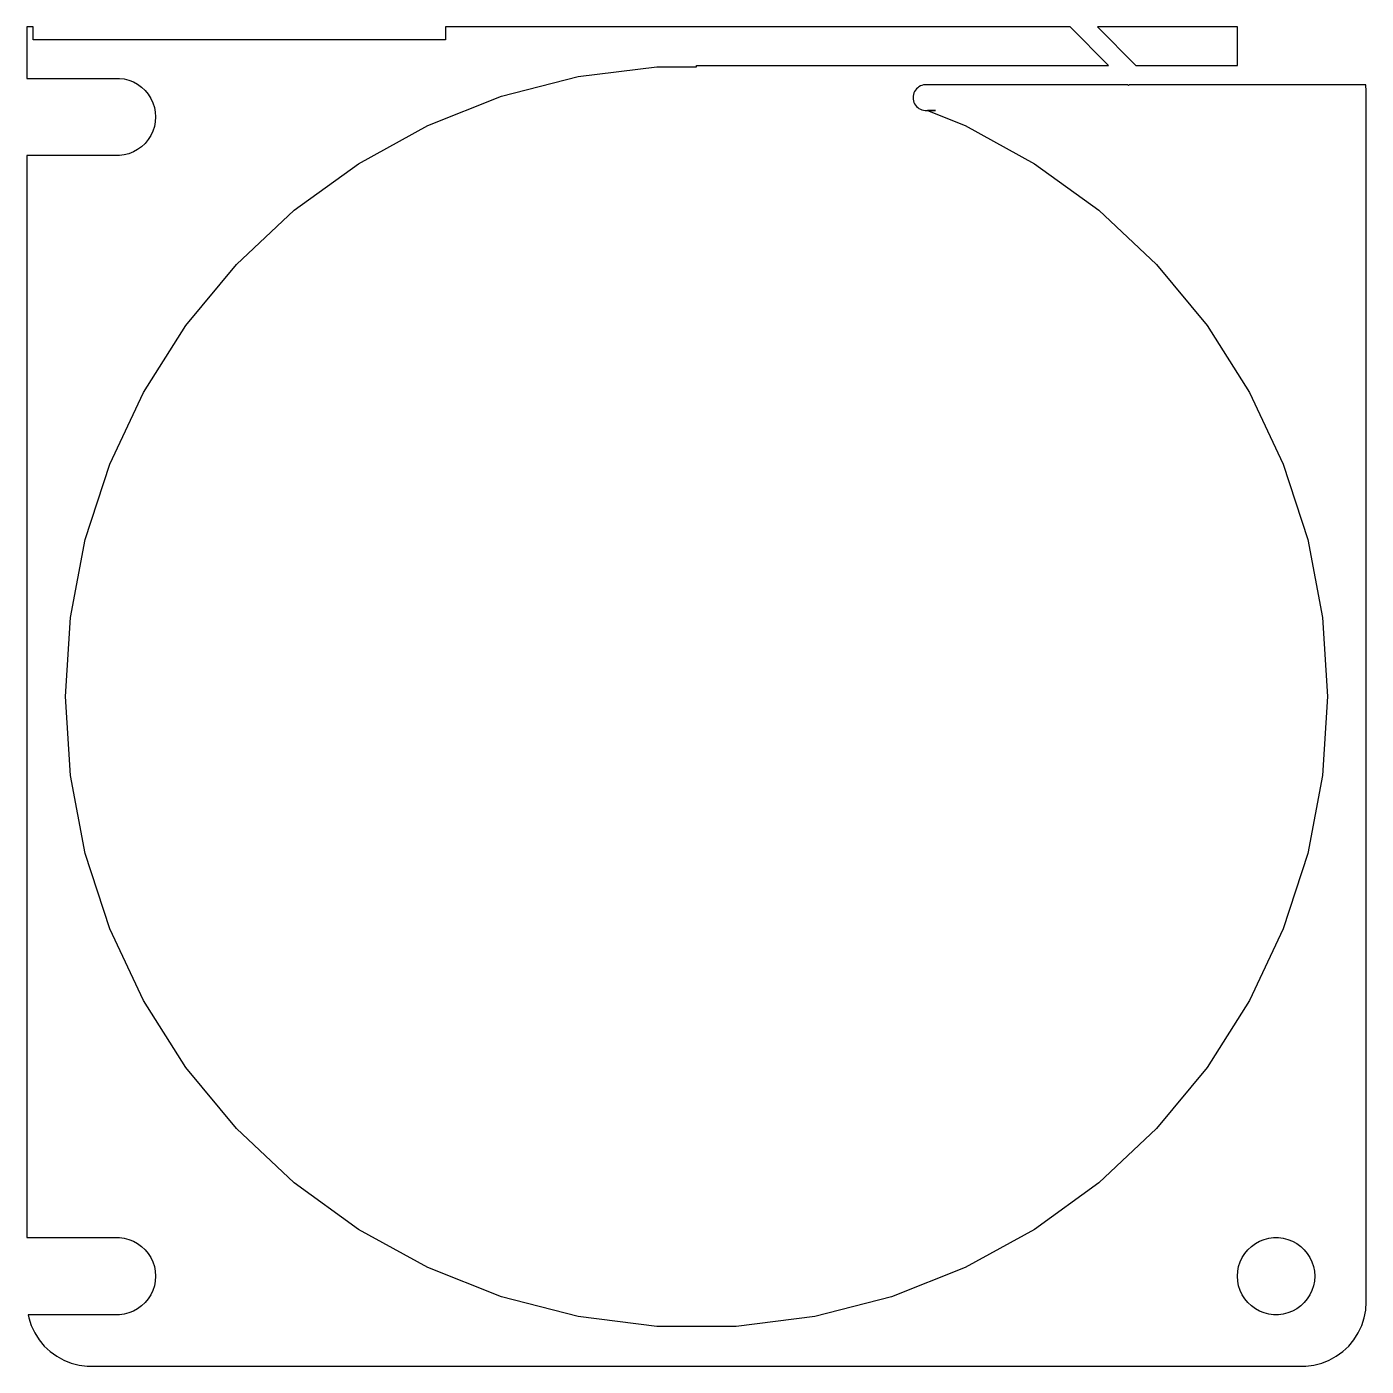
# Model space of a CAD drawing. Header units: metres. Extents: x -52 to 52, y 176 to 280.
import ezdxf

# ---------------------------------------------------------------- set-up
doc = ezdxf.new("R2010")
doc.units = ezdxf.units.M

msp = doc.modelspace()

# ---------------------------------------------------------------- linework, layer by layer
for p, q in [((-51.5, 280), (-52, 280)), ((-52, 280), (-52, 275.994)), ((-51.5, 279), (-51.5, 280)), ((29.0099, 279.99), (-19.5, 279.99)), ((-19.5, 279.99), (-19.5, 279)), ((32, 277), (29.0099, 279.99)), ((42, 279.99), (31.1312, 279.99)), ((31.1312, 279.99), (34.1213, 277)), ((42, 277), (42, 279.99)), ((-19.5, 279), (-51.5, 279)), ((-9.1817, 276.132), (-3.0767, 276.903)), ((-3.0767, 276.903), (0, 276.903)), ((0, 276.903), (0, 277)), ((0, 277), (32, 277)), ((34.1213, 277), (42, 277)), ((-52, 275.994), (-44.8116, 275.994)), ((-44.8116, 275.994), (-44.4379, 275.947)), ((-44.4379, 275.947), (-44.0729, 275.853)), ((-44.0729, 275.853), (-43.7227, 275.714)), ((-43.7227, 275.714), (-43.3925, 275.533)), ((-15.1418, 274.602), (-9.1817, 276.132)), ((-43.3925, 275.533), (-43.0877, 275.312)), ((-43.0877, 275.312), (-42.8131, 275.054)), ((-42.8131, 275.054), (-42.5729, 274.763)), ((-42.5729, 274.763), (-42.3711, 274.445)), ((-20.8632, 272.337), (-15.1418, 274.602)), ((16.8189, 274.625), (16.811, 274.5)), ((16.8424, 274.749), (16.8189, 274.625)), ((16.8812, 274.868), (16.8424, 274.749)), ((16.9347, 274.982), (16.8812, 274.868)), ((17.002, 275.088), (16.9347, 274.982)), ((17.082, 275.185), (17.002, 275.088)), ((17.1736, 275.271), (17.082, 275.185)), ((17.2752, 275.344), (17.1736, 275.271)), ((17.3852, 275.405), (17.2752, 275.344)), ((17.502, 275.451), (17.3852, 275.405)), ((17.6236, 275.482), (17.502, 275.451)), ((17.7482, 275.498), (17.6236, 275.482)), ((18.561, 275.498), (17.7482, 275.498)), ((33.5, 275.5), (18.561, 275.5)), ((18.561, 275.5), (18.561, 275.498)), ((33.5533, 275.447), (33.5, 275.5)), ((33.6066, 275.5), (33.5533, 275.447)), ((51.9685, 275.5), (33.6066, 275.5)), ((52, 275), (51.9685, 275.5)), ((52, 181), (52, 275)), ((-42.3711, 274.445), (-42.2107, 274.104)), ((-42.2107, 274.104), (-42.0942, 273.746)), ((-42.0942, 273.746), (-42.0237, 273.376)), ((16.811, 274.5), (16.8189, 274.375)), ((16.8189, 274.375), (16.8424, 274.251)), ((16.8424, 274.251), (16.8812, 274.132)), ((16.8812, 274.132), (16.9347, 274.018)), ((16.9347, 274.018), (17.002, 273.912)), ((17.002, 273.912), (17.082, 273.815)), ((17.082, 273.815), (17.1736, 273.729)), ((17.1736, 273.729), (17.2752, 273.656)), ((17.2752, 273.656), (17.3852, 273.595)), ((17.3852, 273.595), (17.502, 273.549)), ((17.502, 273.549), (17.6236, 273.518)), ((-42.0237, 272.624), (-42.0942, 272.254)), ((-42.0237, 273.376), (-42, 273)), ((-42, 273), (-42.0237, 272.624)), ((17.6236, 273.518), (17.7482, 273.502)), ((17.7482, 273.502), (18.561, 273.502)), ((18.561, 273.5), (17.9246, 273.5)), ((17.9246, 273.5), (20.8632, 272.337)), ((18.561, 273.502), (18.561, 273.5)), ((-42.3711, 271.555), (-42.5729, 271.237)), ((-42.2107, 271.896), (-42.3711, 271.555)), ((-42.0942, 272.254), (-42.2107, 271.896)), ((-26.2555, 269.372), (-20.8632, 272.337)), ((20.8632, 272.337), (26.2555, 269.372)), ((-43.3925, 270.467), (-43.7227, 270.286)), ((-43.0877, 270.688), (-43.3925, 270.467)), ((-42.8131, 270.946), (-43.0877, 270.688)), ((-42.5729, 271.237), (-42.8131, 270.946)), ((-44.8116, 270.006), (-52, 270.006)), ((-52, 270.006), (-52, 185.994)), ((-44.4379, 270.053), (-44.8116, 270.006)), ((-44.0729, 270.147), (-44.4379, 270.053)), ((-43.7227, 270.286), (-44.0729, 270.147)), ((-31.2338, 265.755), (-26.2555, 269.372)), ((26.2555, 269.372), (31.2338, 265.755)), ((-35.7195, 261.543), (-31.2338, 265.755)), ((31.2338, 265.755), (35.7195, 261.543)), ((-39.6418, 256.801), (-35.7195, 261.543)), ((35.7195, 261.543), (39.6418, 256.801)), ((-42.939, 251.606), (-39.6418, 256.801)), ((39.6418, 256.801), (42.939, 251.606)), ((-45.559, 246.038), (-42.939, 251.606)), ((42.939, 251.606), (45.559, 246.038)), ((-47.4606, 240.186), (-45.559, 246.038)), ((45.559, 246.038), (47.4606, 240.186)), ((-48.6136, 234.141), (-47.4606, 240.186)), ((47.4606, 240.186), (48.6136, 234.141)), ((-49, 228), (-48.6136, 234.141)), ((48.6136, 234.141), (49, 228)), ((-48.6136, 221.859), (-49, 228)), ((49, 228), (48.6136, 221.859)), ((-47.4606, 215.814), (-48.6136, 221.859)), ((48.6136, 221.859), (47.4606, 215.814)), ((-45.559, 209.962), (-47.4606, 215.814)), ((47.4606, 215.814), (45.559, 209.962)), ((-42.939, 204.394), (-45.559, 209.962)), ((45.559, 209.962), (42.939, 204.394)), ((-39.6418, 199.199), (-42.939, 204.394)), ((42.939, 204.394), (39.6418, 199.199)), ((-35.7195, 194.457), (-39.6418, 199.199)), ((39.6418, 199.199), (35.7195, 194.457)), ((-31.2338, 190.245), (-35.7195, 194.457)), ((35.7195, 194.457), (31.2338, 190.245)), ((-26.2555, 186.628), (-31.2338, 190.245)), ((31.2338, 190.245), (26.2555, 186.628)), ((-20.8632, 183.663), (-26.2555, 186.628)), ((26.2555, 186.628), (20.8632, 183.663)), ((-52, 185.994), (-44.8116, 185.994)), ((-44.8116, 185.994), (-44.4379, 185.947)), ((-44.4379, 185.947), (-44.0729, 185.853)), ((-44.0729, 185.853), (-43.7227, 185.714)), ((-43.7227, 185.714), (-43.3925, 185.533)), ((-43.3925, 185.533), (-43.0877, 185.312)), ((-43.0877, 185.312), (-42.8131, 185.054)), ((42.8131, 185.054), (43.0877, 185.312)), ((43.0877, 185.312), (43.3925, 185.533)), ((43.3925, 185.533), (43.7227, 185.714)), ((43.7227, 185.714), (44.0729, 185.853)), ((44.0729, 185.853), (44.4379, 185.947)), ((44.4379, 185.947), (44.8116, 185.994)), ((44.8116, 185.994), (45.1884, 185.994)), ((45.1884, 185.994), (45.5621, 185.947)), ((45.5621, 185.947), (45.927, 185.853)), ((45.927, 185.853), (46.2773, 185.714)), ((46.2773, 185.714), (46.6075, 185.533)), ((46.6075, 185.533), (46.9123, 185.312)), ((46.9123, 185.312), (47.1869, 185.054)), ((-42.8131, 185.054), (-42.5729, 184.763)), ((-42.5729, 184.763), (-42.3711, 184.445)), ((-42.3711, 184.445), (-42.2107, 184.104)), ((-42.2107, 184.104), (-42.0942, 183.746)), ((42.0942, 183.746), (42.2107, 184.104)), ((42.2107, 184.104), (42.3711, 184.445)), ((42.3711, 184.445), (42.5729, 184.763)), ((42.5729, 184.763), (42.8131, 185.054)), ((47.1869, 185.054), (47.427, 184.763)), ((47.427, 184.763), (47.6289, 184.445)), ((47.6289, 184.445), (47.7893, 184.104)), ((47.7893, 184.104), (47.9057, 183.746)), ((-42.0942, 183.746), (-42.0237, 183.376)), ((-42.0237, 183.376), (-42, 183)), ((-15.1418, 181.398), (-20.8632, 183.663)), ((20.8632, 183.663), (15.1418, 181.398)), ((42, 183), (42.0237, 183.376)), ((42.0237, 183.376), (42.0942, 183.746)), ((47.9057, 183.746), (47.9763, 183.376)), ((47.9763, 183.376), (48, 183)), ((-42.0942, 182.254), (-42.2107, 181.896)), ((-42.0237, 182.624), (-42.0942, 182.254)), ((-42, 183), (-42.0237, 182.624)), ((42.0237, 182.624), (42, 183)), ((42.0942, 182.254), (42.0237, 182.624)), ((42.2107, 181.896), (42.0942, 182.254)), ((47.9057, 182.254), (47.7893, 181.896)), ((47.9763, 182.624), (47.9057, 182.254)), ((48, 183), (47.9763, 182.624)), ((-42.5729, 181.237), (-42.8131, 180.946)), ((-42.3711, 181.555), (-42.5729, 181.237)), ((-42.2107, 181.896), (-42.3711, 181.555)), ((-9.1817, 179.868), (-15.1418, 181.398)), ((15.1418, 181.398), (9.1817, 179.868)), ((42.3711, 181.555), (42.2107, 181.896)), ((42.5729, 181.237), (42.3711, 181.555)), ((42.8131, 180.946), (42.5729, 181.237)), ((47.427, 181.237), (47.1869, 180.946)), ((47.6289, 181.555), (47.427, 181.237)), ((47.7893, 181.896), (47.6289, 181.555)), ((51.9606, 180.373), (52, 181)), ((-44.8116, 180.006), (-51.8905, 180.006)), ((-51.8905, 180.006), (-51.8429, 179.757)), ((-44.4379, 180.053), (-44.8116, 180.006)), ((-44.0729, 180.147), (-44.4379, 180.053)), ((-43.7227, 180.286), (-44.0729, 180.147)), ((-43.3925, 180.467), (-43.7227, 180.286)), ((-43.0877, 180.688), (-43.3925, 180.467)), ((-42.8131, 180.946), (-43.0877, 180.688)), ((43.0877, 180.688), (42.8131, 180.946)), ((43.3925, 180.467), (43.0877, 180.688)), ((43.7227, 180.286), (43.3925, 180.467)), ((44.0729, 180.147), (43.7227, 180.286)), ((44.4379, 180.053), (44.0729, 180.147)), ((44.8116, 180.006), (44.4379, 180.053)), ((45.1884, 180.006), (44.8116, 180.006)), ((45.5621, 180.053), (45.1884, 180.006)), ((45.927, 180.147), (45.5621, 180.053)), ((46.2773, 180.286), (45.927, 180.147)), ((46.6075, 180.467), (46.2773, 180.286)), ((46.9123, 180.688), (46.6075, 180.467)), ((47.1869, 180.946), (46.9123, 180.688)), ((51.8429, 179.757), (51.9606, 180.373)), ((-51.8429, 179.757), (-51.6489, 179.159)), ((-51.6489, 179.159), (-51.3815, 178.591)), ((-3.0767, 179.097), (-9.1817, 179.868)), ((3.0767, 179.097), (-3.0767, 179.097)), ((9.1817, 179.868), (3.0767, 179.097)), ((51.3815, 178.591), (51.6489, 179.159)), ((51.6489, 179.159), (51.8429, 179.757)), ((-51.3815, 178.591), (-51.0451, 178.061)), ((-51.0451, 178.061), (-50.6448, 177.577)), ((50.6448, 177.577), (51.0451, 178.061)), ((51.0451, 178.061), (51.3815, 178.591)), ((-50.6448, 177.577), (-50.1871, 177.147)), ((-50.1871, 177.147), (-49.6791, 176.778)), ((49.6791, 176.778), (50.1871, 177.147)), ((50.1871, 177.147), (50.6448, 177.577)), ((-49.6791, 176.778), (-49.1289, 176.476)), ((-49.1289, 176.476), (-48.5451, 176.245)), ((-48.5451, 176.245), (-47.9369, 176.089)), ((-47.9369, 176.089), (-47.3139, 176.01)), ((-47.3139, 176.01), (47.3139, 176.01)), ((47.3139, 176.01), (47.9369, 176.089)), ((47.9369, 176.089), (48.5451, 176.245)), ((48.5451, 176.245), (49.1289, 176.476)), ((49.1289, 176.476), (49.6791, 176.778))]:
    msp.add_line(p, q)

doc.saveas('drawing.dxf')
